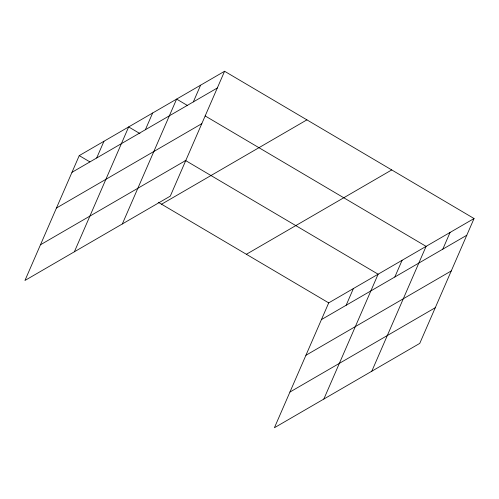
<?xml version="1.0" encoding="UTF-8"?>
<svg xmlns="http://www.w3.org/2000/svg" width="499" height="499" viewBox="0 0 499 499"><rect width="100%" height="100%" fill="white"/><g stroke="black" fill="none" stroke-linecap="round" stroke-linejoin="round"><path stroke-width="0.75" d="M224.587 71.263L79.241 155.613L24.95 280.469L170.296 196.119L224.587 71.263L474.05 218.531L419.759 343.387L274.413 427.737L328.704 302.881L474.05 218.531M96.681 157.99L103.948 141.273M74.37 251.789L128.661 126.933L139.945 133.595M145.371 129.734L152.644 113.017M122.33 223.957L176.621 99.095L187.244 105.37M193.338 101.896L200.604 85.179M346.144 305.257L353.411 288.541M323.832 399.063L378.123 274.201L185.092 160.248M394.834 277.001L402.1 260.285M371.792 371.225L426.084 246.363L205.17 115.949M442.8 249.169L450.067 232.447M71.968 172.33L217.321 87.98M56.456 208.014L201.802 123.665M40.469 244.784L185.815 160.435M161.564 204.21L306.91 119.86M246.381 254.278L391.727 169.934M321.431 319.597L466.783 235.247M305.918 355.282L451.264 270.938M289.931 392.052L435.278 307.702M79.241 155.613L89.864 161.882M158.245 202.251L328.704 302.881"/></g></svg>
